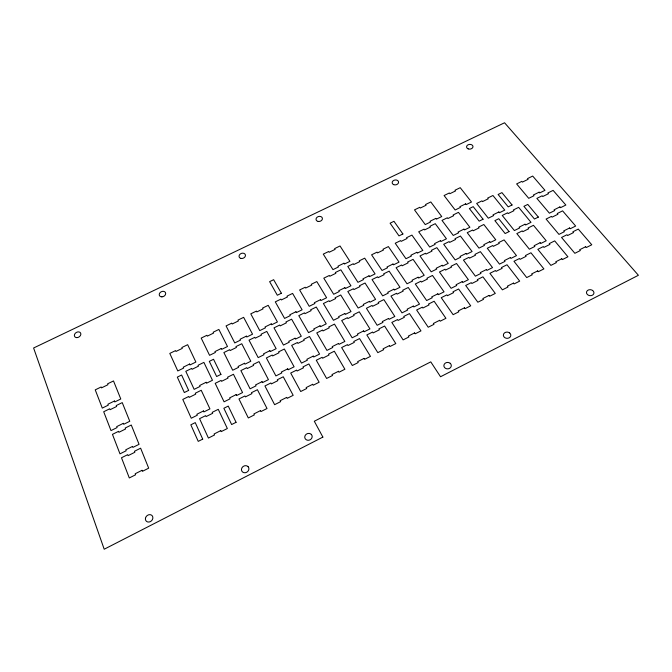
<?xml version="1.0" encoding="UTF-8"?>
<svg xmlns="http://www.w3.org/2000/svg" width="672" height="672" viewBox="0 0 672 672"><rect width="100%" height="100%" fill="white"/><g stroke="black" fill="none" stroke-linecap="round" stroke-linejoin="round"><path stroke-width="1.01" d="M145.454 518.272L145.404 519.238A4.015 3.419 -43.9 0 0 150.402 521.598A4.015 3.419 -43.9 0 0 152.208 515.76L151.553 515.155A4.015 3.419 -43.9 0 0 145.454 518.272M322.871 437.094L104.202 549.226L33.6 347.995L504.554 122.774L638.4 275.276L440.538 376.748L430.769 361.872L314.303 421.243L322.871 437.094M202.709 439.118L198.24 441.378L190.831 424.822L195.25 422.604L202.709 439.118M236.074 422.31L231.638 424.544L223.86 408.274L228.245 406.081L236.074 422.31M142.019 470.316L135.181 473.76L135.584 474.785L129.301 477.952L121.498 457.766L127.697 454.658L128.083 455.658L134.837 452.273L134.45 451.282L140.624 448.19L148.68 468.174L142.422 471.332L142.019 470.316M220.769 430.626L214.091 433.986L214.544 434.969L208.412 438.06L199.567 418.681L205.624 415.649L206.069 416.598L212.663 413.297L212.218 412.348L218.257 409.324L227.346 428.518L221.231 431.6L220.769 430.626M260.492 410.6L253.89 413.927L254.369 414.893L248.304 417.95L238.955 398.966L244.936 395.968L245.406 396.9L251.924 393.632L251.454 392.7L257.418 389.718L267.019 408.517L260.971 411.558L260.492 410.6M286.684 397.404L280.14 400.705L280.636 401.646L274.621 404.678L264.928 385.963L270.866 382.981L271.354 383.905L277.822 380.663L277.334 379.747L283.256 376.782L293.177 395.321L287.188 398.345L286.684 397.404M312.673 384.3L306.18 387.576L306.692 388.508L300.72 391.516L290.707 373.052L296.596 370.104L297.1 371.011L303.517 367.794L303.013 366.895L308.885 363.955L319.141 382.234L313.194 385.232L312.673 384.3M338.461 371.305L332.018 374.556L332.548 375.472L326.626 378.462L316.277 360.251L322.132 357.319L322.644 358.218L329.011 355.026L328.499 354.136L334.32 351.221L344.896 369.247L338.99 372.221L338.461 371.305M364.048 358.411L357.655 361.637L358.193 362.544L352.321 365.501L341.653 347.55L347.458 344.644L347.987 345.526L354.312 342.359L353.783 341.477L359.562 338.579L370.448 356.362L364.594 359.318L364.048 358.411M389.432 345.618L383.09 348.818L383.645 349.709L377.815 352.649L366.836 334.942L372.599 332.052L373.145 332.926L379.42 329.784L378.874 328.919L384.611 326.046L395.808 343.577L389.995 346.508L389.432 345.618M414.624 332.917L408.324 336.092L408.904 336.974L403.116 339.889L391.835 322.426L397.547 319.57L398.11 320.426L404.334 317.31L403.771 316.453L409.466 313.597L420.966 330.893L415.204 333.799L414.624 332.917M439.614 320.326L433.373 323.476L433.961 324.341L428.215 327.239L416.632 310.01L422.302 307.171L422.881 308.02L429.055 304.928L428.476 304.08L434.129 301.249L445.931 318.31L440.21 321.191L439.614 320.326M464.419 307.818L458.22 310.943L458.825 311.808L453.13 314.681L441.244 297.688L446.872 294.874L447.46 295.705L453.592 292.639L453.004 291.799L458.606 288.994L470.702 305.819L465.032 308.675L464.419 307.818M489.031 295.42L482.882 298.519L483.504 299.359L477.851 302.215L465.671 285.466L471.257 282.668L471.862 283.492L477.943 280.442L477.338 279.619L482.908 276.83L495.289 293.42L489.653 296.26L489.031 295.42M513.458 283.105L507.352 286.18L507.99 287.02L502.379 289.842L489.913 273.328L495.457 270.547L496.07 271.362L502.11 268.338L501.488 267.532L507.016 264.76L519.683 281.123L514.097 283.937L513.458 283.105M537.701 270.892L531.636 273.941L532.291 274.764L526.722 277.57L513.971 261.282L519.473 258.527L520.103 259.325L526.1 256.326L525.462 255.528L530.947 252.781L543.9 268.909L538.348 271.706L537.701 270.892M561.758 258.762L555.744 261.794L556.408 262.609L550.88 265.39L537.844 249.329L543.312 246.59L543.959 247.38L549.906 244.398L549.259 243.617L554.702 240.887L567.924 256.796L562.422 259.568L561.758 258.762M585.631 246.733L579.659 249.74L580.339 250.538L574.854 253.302L561.548 237.46L566.966 234.746L567.63 235.528L573.535 232.571L572.872 231.79L578.273 229.085L591.772 244.776L586.312 247.531L585.631 246.733M132.51 446.426L125.782 449.786L126.168 450.769L119.986 453.86L112.451 434.364L118.549 431.332L118.927 432.289L125.572 428.988L125.194 428.03L131.275 425.015L139.062 444.326L132.905 447.401L132.51 446.426M203.465 410.962L196.871 414.254L197.308 415.204L191.251 418.236L182.792 399.437L188.765 396.472L189.185 397.396L195.703 394.162L195.275 393.238L201.23 390.281L209.933 408.895L203.902 411.911L203.465 410.962M236.141 394.632L229.614 397.891L230.068 398.824L224.07 401.822L215.191 383.351L221.113 380.411L221.558 381.318L228.01 378.109L227.564 377.21L233.461 374.279L242.567 392.574L236.594 395.564L236.141 394.632M262.038 381.688L255.57 384.922L256.04 385.846L250.085 388.819L240.878 370.591L246.758 367.676L247.212 368.575L253.613 365.392L253.151 364.501L259.006 361.595L268.439 379.646L262.517 382.603L262.038 381.688M287.742 368.844L281.316 372.053L281.803 372.96L275.898 375.917L266.372 357.941L272.202 355.043L272.672 355.925L279.023 352.775L278.544 351.893L284.357 349.012L294.109 366.811L288.229 369.751L287.742 368.844M313.236 356.101L306.869 359.285L307.364 360.184L301.51 363.107L291.665 345.374L297.452 342.51L297.94 343.375L304.24 340.25L303.752 339.377L309.515 336.512L319.578 354.077L313.748 356.992L313.236 356.101M338.545 343.451L332.22 346.618L332.741 347.5L326.928 350.406L316.764 332.917L322.51 330.061L323.014 330.926L329.272 327.818L328.759 326.962L334.48 324.122L344.854 341.443L339.066 344.333L338.545 343.451M363.653 330.901L357.378 334.043L357.916 334.908L352.145 337.798L341.678 320.544L347.374 317.713L347.894 318.562L354.102 315.479L353.581 314.639L359.26 311.816L369.936 328.902L364.19 331.775L363.653 330.901M388.576 318.452L382.343 321.56L382.897 322.426L377.168 325.282L366.408 308.272L372.061 305.458L372.59 306.298L378.756 303.24L378.218 302.4L383.855 299.603L394.834 316.453L389.13 319.309L388.576 318.452M413.305 306.088L407.123 309.179L407.686 310.027L402.007 312.866L390.944 296.083L396.556 293.294L397.102 294.126L403.217 291.085L402.671 290.262L408.257 287.49L419.53 304.105L413.876 306.936L413.305 306.088M437.85 293.824L431.71 296.89L432.289 297.73L426.653 300.544L415.296 283.996L420.865 281.224L421.428 282.038L427.501 279.023L426.93 278.216L432.482 275.461L444.049 291.85L438.43 294.655L437.85 293.824M462.21 281.652L456.12 284.693L456.708 285.516L451.114 288.313L439.471 271.992L444.998 269.245L445.578 270.052L451.601 267.053L451.021 266.255L456.532 263.516L468.376 279.686L462.806 282.475L462.21 281.652M486.377 269.573L480.337 272.588L480.942 273.403L475.39 276.175L463.462 260.081L468.955 257.351L469.543 258.14L475.524 255.175L474.928 254.386L480.396 251.672L492.526 267.616L486.99 270.379L486.377 269.573M510.376 257.578L504.378 260.576L505 261.374L499.489 264.13L487.284 248.254L492.727 245.549L493.332 246.33L499.271 243.382L498.658 242.6L504.092 239.904L516.491 255.629L510.997 258.376L510.376 257.578M540.128 242.71L534.19 245.675L534.828 246.464L529.368 249.194L516.818 233.587L522.22 230.908L522.841 231.672L528.721 228.749L528.091 227.984L533.476 225.313L546.21 240.769L540.775 243.491L540.128 242.71M569.612 227.976L563.724 230.916L564.379 231.689L558.97 234.394L546.084 219.055L551.435 216.401L552.073 217.148L557.903 214.259L557.256 213.503L562.59 210.857L575.66 226.052L570.268 228.74L569.612 227.976M188.647 390.39L184.321 392.54L177.324 377.118L181.608 375.01L188.647 390.39M220.937 374.396L216.644 376.522L209.311 361.36L213.553 359.268L220.937 374.396M509.057 231.596L505.134 233.545L494.878 220.634L498.767 218.719L509.057 231.596M538.339 217.09L534.45 219.013L523.916 206.321L527.772 204.422L538.339 217.09M123.329 423.335L116.701 426.619L117.079 427.568L110.989 430.592L103.698 411.743L109.712 408.778L110.074 409.71L116.617 406.484L116.256 405.56L122.237 402.612L129.772 421.277L123.707 424.284L123.329 423.335M206.119 382.292L199.66 385.501L200.088 386.408L194.149 389.357L185.8 371.305L191.663 368.416L192.083 369.298L198.475 366.156L198.055 365.266L203.893 362.393L212.47 380.268L206.556 383.208L206.119 382.292M244.507 363.266L238.115 366.433L238.568 367.332L232.697 370.238L223.868 352.556L229.664 349.7L230.11 350.566L236.426 347.458L235.981 346.584L241.76 343.745L250.807 361.259L244.961 364.157L244.507 363.266M269.867 350.7L263.533 353.842L263.995 354.724L258.174 357.613L249.026 340.158L254.78 337.327L255.242 338.184L261.509 335.093L261.047 334.236L266.784 331.414L276.142 348.692L270.337 351.574L269.867 350.7M295.042 338.218L288.75 341.334L289.237 342.208L283.45 345.072L274 327.86L279.712 325.046L280.182 325.895L286.406 322.829L285.936 321.98L291.623 319.183L301.291 336.227L295.529 339.083L295.042 338.218M320.023 325.836L313.782 328.927L314.278 329.784L308.54 332.632L298.788 315.655L304.458 312.858L304.937 313.698L311.119 310.649L310.632 309.817L316.277 307.037L326.248 323.854L320.527 326.693L320.023 325.836M344.82 313.547L338.621 316.613L339.133 317.461L333.438 320.284L323.383 303.534L329.011 300.762L329.515 301.585L335.647 298.57L335.143 297.746L340.746 294.983L351.011 311.573L345.341 314.387L344.82 313.547M369.432 301.35L363.275 304.399L363.804 305.231L358.151 308.036L347.802 291.505L353.388 288.758L353.9 289.573L359.99 286.574L359.47 285.76L365.039 283.021L375.589 299.384L369.961 302.182L369.432 301.35M393.851 289.237L387.752 292.27L388.29 293.093L382.679 295.873L372.044 279.569L377.588 276.839L378.118 277.645L384.157 274.663L383.62 273.865L389.147 271.144L399.991 287.288L394.397 290.06L393.851 289.237M418.093 277.225L412.037 280.224L412.591 281.039L407.022 283.802L396.102 267.716L401.604 265.012L402.142 265.801L408.139 262.844L407.593 262.055L413.078 259.358L424.208 275.285L418.656 278.032L418.093 277.225M442.159 265.297L436.145 268.279L436.716 269.077L431.189 271.816L419.983 255.956L425.443 253.268L425.998 254.05L431.953 251.118L431.39 250.337L436.834 247.657L448.241 263.365L442.73 266.095L442.159 265.297M466.04 253.453L460.068 256.418L460.656 257.208L455.171 259.93L443.688 244.28L449.114 241.609L449.677 242.382L455.591 239.467L455.02 238.703L460.421 236.04L472.097 251.53L466.628 254.243L466.04 253.453M489.754 241.702L483.823 244.642L484.42 245.423L478.976 248.119L467.225 232.688L472.609 230.034L473.189 230.798L479.052 227.909L478.464 227.153L483.832 224.507L495.776 239.795L490.35 242.483L489.754 241.702M525.017 224.221L519.154 227.128L519.775 227.892L514.391 230.563L502.236 215.443L507.562 212.822L508.158 213.562L513.962 210.706L513.358 209.966L518.666 207.354L531.006 222.323L525.638 224.986L525.017 224.221M559.902 206.934L554.098 209.807L554.736 210.554L549.41 213.192L536.869 198.383L542.136 195.796L542.758 196.518L548.495 193.696L547.873 192.965L553.115 190.378L565.849 205.044L560.54 207.682L559.902 206.934M483.067 219.232L479.178 221.138L469.358 208.538L473.206 206.657L483.067 219.232M512.064 204.977L508.208 206.867L498.112 194.485L501.925 192.62L512.064 204.977M114.442 401.016L107.923 404.225L108.284 405.149L102.287 408.097L95.239 389.861L101.161 386.971L101.506 387.87L107.957 384.712L107.604 383.821L113.501 380.94L120.784 399L114.811 401.932L114.442 401.016M189.622 364.048L183.246 367.181L183.658 368.071L177.794 370.952L169.798 353.422L175.585 350.599L175.98 351.456L182.288 348.373L181.885 347.516L187.656 344.694L195.88 362.057L190.033 364.93L189.622 364.048M221.264 348.491L214.948 351.59L215.376 352.464L209.572 355.32L201.188 338.083L206.917 335.286L207.337 336.134L213.587 333.077L213.167 332.228L218.879 329.44L227.489 346.508L221.701 349.356L221.264 348.491M246.355 336.151L240.089 339.234L240.526 340.091L234.763 342.93L226.069 325.92L231.764 323.14L232.193 323.98L238.4 320.947L237.964 320.107L243.634 317.335L252.546 334.177L246.8 337.008L246.355 336.151M271.253 323.904L265.037 326.962L265.49 327.81L259.77 330.624L250.774 313.849L256.427 311.086L256.872 311.917L263.029 308.902L262.576 308.078L268.204 305.332L277.418 321.947L271.723 324.752L271.253 323.904M295.974 311.749L289.792 314.79L290.27 315.622L284.592 318.419L275.293 301.862L280.904 299.124L281.366 299.939L287.473 296.948L287.011 296.142L292.597 293.412L302.106 309.8L296.453 312.581L295.974 311.749M320.502 299.687L314.37 302.702L314.857 303.526L309.221 306.298L299.636 289.968L305.206 287.246L305.676 288.053L311.749 285.088L311.262 284.29L316.814 281.576L326.609 297.746L320.998 300.51L320.502 299.687M344.854 287.717L338.764 290.707L339.268 291.522L333.673 294.269L323.795 278.166L329.322 275.461L329.818 276.251L335.84 273.311L335.345 272.521L340.847 269.825L350.935 285.785L345.358 288.523L344.854 287.717M369.02 275.831L362.981 278.804L363.493 279.602L357.949 282.332L347.785 266.44L353.27 263.76L353.774 264.541L359.755 261.618L359.243 260.837L364.711 258.166L375.077 273.907L369.541 276.629L369.02 275.831M393.011 264.029L387.013 266.977L387.551 267.775L382.04 270.48L371.591 254.806L377.042 252.143L377.555 252.916L383.494 250.009L382.973 249.245L388.399 246.59L399.042 262.122L393.548 264.818L393.011 264.029M416.833 252.319L410.878 255.251L411.424 256.032L405.955 258.72L395.228 243.247L400.638 240.61L401.176 241.366L407.064 238.484L406.526 237.728L411.919 235.099L422.831 250.421L417.379 253.1L416.833 252.319M440.471 240.694L434.566 243.6L435.12 244.373L429.694 247.044L418.698 231.781L424.066 229.16L424.612 229.908L430.466 227.052L429.912 226.296L435.263 223.684L446.443 238.804L441.034 241.458L440.471 240.694M463.94 229.152L458.077 232.042L458.648 232.798L453.256 235.452L442 220.391L447.325 217.787L447.888 218.534L453.692 215.695L453.138 214.956L458.447 212.36L469.888 227.27L464.52 229.908L463.94 229.152M498.859 211.982L493.055 214.838L493.651 215.578L488.317 218.198L476.666 203.448L481.942 200.878L482.521 201.6L488.267 198.794L487.679 198.072L492.937 195.502L504.773 210.109L499.456 212.722L498.859 211.982M539.104 192.192L533.375 195.006L533.988 195.737L528.73 198.324L516.625 183.918L521.833 181.373L522.438 182.087L528.108 179.315L527.503 178.609L532.694 176.072L544.975 190.336L539.725 192.914L539.104 192.192M281.383 293.261L277.326 295.243L269.623 281.652L273.647 279.695L281.383 293.261M402.906 233.974L398.992 235.88L390.096 223.188L393.968 221.306L402.906 233.974M343.955 263.248L337.974 266.162L338.461 266.952L332.968 269.632L323.274 254.117L328.7 251.488L329.188 252.252L335.101 249.379L334.614 248.615L340.032 245.986L349.927 261.358L344.45 264.029L343.955 263.248M435.859 218.4L430.046 221.239L430.592 221.978L425.25 224.591L414.498 209.874L419.782 207.312L420.319 208.034L426.073 205.237L425.536 204.515L430.802 201.961L441.731 216.544L436.414 219.139L435.859 218.4M465.654 203.86L459.892 206.674L460.454 207.404L455.162 209.992L444.083 195.527L449.316 192.982L449.862 193.696L455.566 190.932L455.011 190.218L460.228 187.69L471.492 202.02L466.217 204.59L465.654 203.86M592.628 290.48L591.805 290.018A3.746 2.999 6.7 0 0 586.488 292.74L586.69 293.521A3.746 2.999 6.7 0 0 592.326 295.235A3.746 2.999 6.7 0 0 592.628 290.48M509.628 332.934L508.838 332.455A3.721 3.133 2.7 0 0 503.37 335.244L503.53 336.059A3.721 3.133 2.7 0 0 509.057 337.89A3.721 3.133 2.7 0 0 509.628 332.934M450.215 363.325L449.442 362.821A3.713 3.234 -2.3 0 0 443.873 365.669L443.999 366.5A3.713 3.234 -2.3 0 0 449.442 368.424A3.713 3.234 -2.3 0 0 450.215 363.325M311.287 434.389L310.565 433.843A3.772 3.394 -23.6 0 0 304.76 436.808L304.802 437.707A3.772 3.394 -23.6 0 0 310.052 439.824A3.772 3.394 -23.6 0 0 311.287 434.389M248.111 466.704L247.414 466.133A3.856 3.419 -33.9 0 0 241.492 469.165L241.5 470.081A3.856 3.419 -33.9 0 0 246.649 472.298A3.856 3.419 -33.9 0 0 248.111 466.704M76.902 337.638A3.461 2.638 -31.8 0 0 80.716 333.253A3.461 2.638 -31.8 0 0 75.222 333.354A3.461 2.638 -31.8 0 0 76.902 337.638M161.91 296.856A3.36 2.621 -26.1 0 0 165.48 292.622A3.36 2.621 -26.1 0 0 159.97 292.757A3.36 2.621 -26.1 0 0 161.91 296.856M468.216 148.898A3.217 2.377 -4.9 0 0 472.987 146.597A3.217 2.377 -4.9 0 0 468.132 144.774A3.217 2.377 -4.9 0 0 468.216 148.898M393.691 184.64A3.217 2.453 -9 0 0 398.572 182.288A3.217 2.453 -9 0 0 393.851 180.348A3.217 2.453 -9 0 0 393.691 184.64M318.167 221.441A3.242 2.528 -14.2 0 0 322.367 218.148A3.242 2.528 -14.2 0 0 317.125 217.199A3.242 2.528 -14.2 0 0 318.167 221.441M241.055 258.434A3.293 2.579 -20 0 0 245.431 255.041A3.293 2.579 -20 0 0 240.265 254.008A3.293 2.579 -20 0 0 241.055 258.434"/></g></svg>
